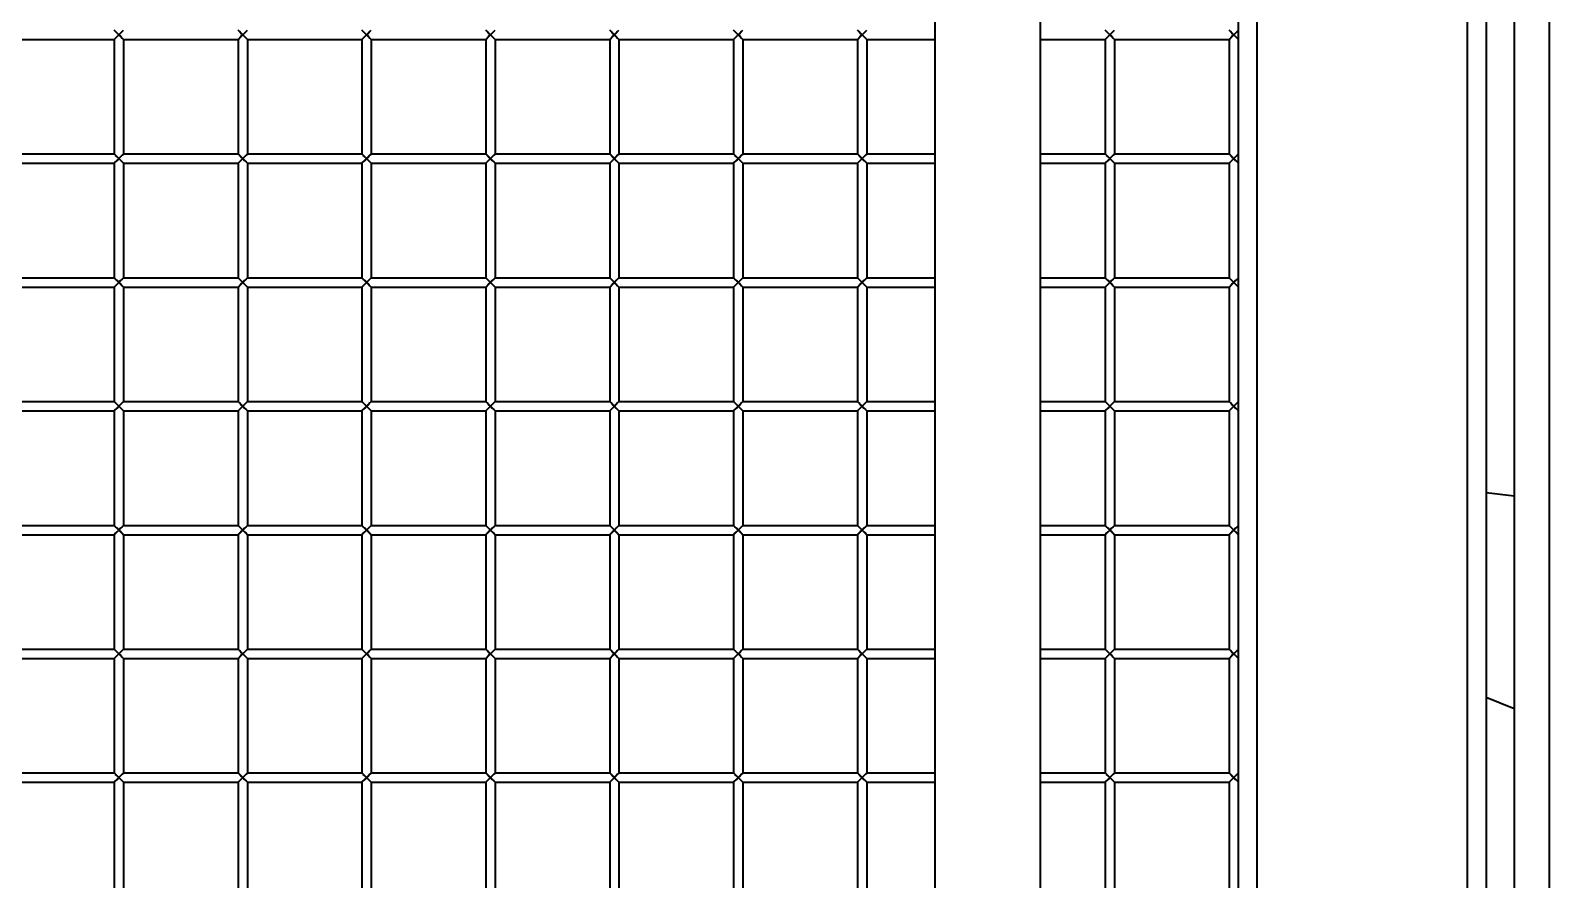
# Model space of a CAD drawing. Header units: millimetres. Extents: x 32496 to 166256, y 3504 to 23939.
# Drawn here: x 43713.6 to 44204.1, y 16841.4 to 17115.8 of the extents above; entities that cross this region are included whole.
import ezdxf

# ---------------------------------------------------------------- set-up
doc = ezdxf.new("R2010")
doc.units = ezdxf.units.MM
doc.layers.get('0').update_dxf_attribs({"lineweight": 35})

msp = doc.modelspace()

# ---------------------------------------------------------------- linework, layer by layer
at = {"linetype": 'Continuous'}
for p, q in [((44204.14, 15283.349), (44204.14, 17642.349)), ((44109.64, 17622.849), (44109.64, 15302.849)), ((44177.64, 15302.849), (44177.64, 17622.849)), ((44183.64, 17622.849), (44183.64, 15302.849)), ((44005.64, 17480.849), (44005.64, 16549.849)), ((44039.64, 17480.849), (44039.64, 16549.849)), ((44103.64, 16562.849), (44103.64, 17465.849)), ((44192.64, 17453.349), (44192.64, 15453.349)), ((43740.64, 17112.849), (43743.64, 17115.849)), ((43743.64, 17112.849), (43740.64, 17115.849)), ((43780.64, 17112.849), (43783.64, 17115.849)), ((43783.64, 17112.849), (43780.64, 17115.849)), ((43820.64, 17112.849), (43823.64, 17115.849)), ((43823.64, 17112.849), (43820.64, 17115.849)), ((43860.64, 17112.849), (43863.64, 17115.849)), ((43863.64, 17112.849), (43860.64, 17115.849)), ((43900.64, 17112.849), (43903.64, 17115.849)), ((43903.64, 17112.849), (43900.64, 17115.849)), ((43940.64, 17112.849), (43943.64, 17115.849)), ((43943.64, 17112.849), (43940.64, 17115.849)), ((43980.64, 17112.849), (43983.64, 17115.849)), ((43983.64, 17112.849), (43980.64, 17115.849)), ((44060.64, 17112.849), (44063.64, 17115.849)), ((44063.64, 17112.849), (44060.64, 17115.849)), ((44100.64, 17112.849), (44103.64, 17115.849)), ((44103.64, 17112.849), (44100.64, 17115.849)), ((43703.64, 17112.849), (43740.64, 17112.849)), ((43740.64, 17112.849), (43740.64, 17075.849)), ((43740.756, 17112.965), (43741.55, 17113.759)), ((43741.55, 17113.759), (43742.14, 17114.349)), ((43743.64, 17112.849), (43743.64, 17075.849)), ((43743.64, 17112.849), (43780.64, 17112.849)), ((43780.64, 17112.849), (43780.64, 17075.849)), ((43780.756, 17112.965), (43781.55, 17113.759)), ((43781.55, 17113.759), (43782.14, 17114.349)), ((43783.64, 17112.849), (43783.64, 17075.849)), ((43783.64, 17112.849), (43820.64, 17112.849)), ((43820.64, 17112.849), (43820.64, 17075.849)), ((43820.756, 17112.965), (43821.55, 17113.759)), ((43821.55, 17113.759), (43822.14, 17114.349)), ((43823.64, 17112.849), (43823.64, 17075.849)), ((43823.64, 17112.849), (43860.64, 17112.849)), ((43860.64, 17112.849), (43860.64, 17075.849)), ((43860.756, 17112.965), (43861.55, 17113.759)), ((43861.55, 17113.759), (43862.14, 17114.349)), ((43863.64, 17112.849), (43863.64, 17075.849)), ((43863.64, 17112.849), (43900.64, 17112.849)), ((43900.64, 17112.849), (43900.64, 17075.849)), ((43900.756, 17112.965), (43901.55, 17113.759)), ((43901.55, 17113.759), (43902.14, 17114.349)), ((43903.64, 17112.849), (43903.64, 17075.849)), ((43903.64, 17112.849), (43940.64, 17112.849)), ((43940.64, 17112.849), (43940.64, 17075.849)), ((43940.756, 17112.965), (43941.55, 17113.759)), ((43941.55, 17113.759), (43942.14, 17114.349)), ((43943.64, 17112.849), (43943.64, 17075.849)), ((43943.64, 17112.849), (43980.64, 17112.849)), ((43980.64, 17112.849), (43980.64, 17075.849)), ((43980.756, 17112.965), (43981.55, 17113.759)), ((43981.55, 17113.759), (43982.14, 17114.349)), ((43983.64, 17112.849), (43983.64, 17075.849)), ((43983.64, 17112.849), (44005.64, 17112.849)), ((44039.64, 17112.849), (44060.64, 17112.849)), ((44060.64, 17112.849), (44060.64, 17075.849)), ((44060.756, 17112.965), (44061.55, 17113.759)), ((44061.55, 17113.759), (44062.14, 17114.349)), ((44063.64, 17112.849), (44063.64, 17075.849)), ((44063.64, 17112.849), (44100.64, 17112.849)), ((44100.64, 17112.849), (44100.64, 17075.849)), ((44100.756, 17112.965), (44101.55, 17113.759)), ((44101.55, 17113.759), (44102.14, 17114.349)), ((43703.64, 17075.849), (43740.64, 17075.849)), ((43703.64, 17072.849), (43740.64, 17072.849)), ((43740.64, 17072.849), (43743.64, 17075.849)), ((43743.64, 17072.849), (43740.64, 17075.849)), ((43740.64, 17072.849), (43740.64, 17035.849)), ((43740.756, 17072.965), (43741.55, 17073.759)), ((43741.55, 17073.759), (43742.14, 17074.349)), ((43743.64, 17075.849), (43780.64, 17075.849)), ((43743.64, 17072.849), (43743.64, 17035.849)), ((43743.64, 17072.849), (43780.64, 17072.849)), ((43780.64, 17072.849), (43783.64, 17075.849)), ((43783.64, 17072.849), (43780.64, 17075.849)), ((43780.64, 17072.849), (43780.64, 17035.849)), ((43780.756, 17072.965), (43781.55, 17073.759)), ((43781.55, 17073.759), (43782.14, 17074.349)), ((43783.64, 17075.849), (43820.64, 17075.849)), ((43783.64, 17072.849), (43783.64, 17035.849)), ((43783.64, 17072.849), (43820.64, 17072.849)), ((43820.64, 17072.849), (43823.64, 17075.849)), ((43823.64, 17072.849), (43820.64, 17075.849)), ((43820.64, 17072.849), (43820.64, 17035.849)), ((43820.756, 17072.965), (43821.55, 17073.759)), ((43821.55, 17073.759), (43822.14, 17074.349)), ((43823.64, 17075.849), (43860.64, 17075.849)), ((43823.64, 17072.849), (43823.64, 17035.849)), ((43823.64, 17072.849), (43860.64, 17072.849)), ((43860.64, 17072.849), (43863.64, 17075.849)), ((43863.64, 17072.849), (43860.64, 17075.849)), ((43860.64, 17072.849), (43860.64, 17035.849)), ((43860.756, 17072.965), (43861.55, 17073.759)), ((43861.55, 17073.759), (43862.14, 17074.349)), ((43863.64, 17075.849), (43900.64, 17075.849)), ((43863.64, 17072.849), (43863.64, 17035.849)), ((43863.64, 17072.849), (43900.64, 17072.849)), ((43900.64, 17072.849), (43903.64, 17075.849)), ((43903.64, 17072.849), (43900.64, 17075.849)), ((43900.64, 17072.849), (43900.64, 17035.849)), ((43900.756, 17072.965), (43901.55, 17073.759)), ((43901.55, 17073.759), (43902.14, 17074.349)), ((43903.64, 17075.849), (43940.64, 17075.849)), ((43903.64, 17072.849), (43903.64, 17035.849)), ((43903.64, 17072.849), (43940.64, 17072.849)), ((43940.64, 17072.849), (43943.64, 17075.849)), ((43943.64, 17072.849), (43940.64, 17075.849)), ((43940.64, 17072.849), (43940.64, 17035.849)), ((43940.756, 17072.965), (43941.55, 17073.759)), ((43941.55, 17073.759), (43942.14, 17074.349)), ((43943.64, 17075.849), (43980.64, 17075.849)), ((43943.64, 17072.849), (43943.64, 17035.849)), ((43943.64, 17072.849), (43980.64, 17072.849)), ((43980.64, 17072.849), (43983.64, 17075.849)), ((43983.64, 17072.849), (43980.64, 17075.849)), ((43980.64, 17072.849), (43980.64, 17035.849)), ((43980.756, 17072.965), (43981.55, 17073.759)), ((43981.55, 17073.759), (43982.14, 17074.349)), ((43983.64, 17075.849), (44005.64, 17075.849)), ((43983.64, 17072.849), (43983.64, 17035.849)), ((43983.64, 17072.849), (44005.64, 17072.849)), ((44039.64, 17075.849), (44060.64, 17075.849)), ((44039.64, 17072.849), (44060.64, 17072.849)), ((44060.64, 17072.849), (44063.64, 17075.849)), ((44063.64, 17072.849), (44060.64, 17075.849)), ((44060.64, 17072.849), (44060.64, 17035.849)), ((44060.756, 17072.965), (44061.55, 17073.759)), ((44061.55, 17073.759), (44062.14, 17074.349)), ((44063.64, 17075.849), (44100.64, 17075.849)), ((44063.64, 17072.849), (44063.64, 17035.849)), ((44063.64, 17072.849), (44100.64, 17072.849)), ((44100.64, 17072.849), (44103.64, 17075.849)), ((44103.64, 17072.849), (44100.64, 17075.849)), ((44100.64, 17072.849), (44100.64, 17035.849)), ((44100.756, 17072.965), (44101.55, 17073.759)), ((44101.55, 17073.759), (44102.14, 17074.349)), ((43703.64, 17035.849), (43740.64, 17035.849)), ((43703.64, 17032.849), (43740.64, 17032.849)), ((43740.64, 17032.849), (43743.64, 17035.849)), ((43743.64, 17032.849), (43740.64, 17035.849)), ((43740.64, 17032.849), (43740.64, 16995.849)), ((43740.756, 17032.965), (43741.55, 17033.759)), ((43741.55, 17033.759), (43742.14, 17034.349)), ((43743.64, 17035.849), (43780.64, 17035.849)), ((43743.64, 17032.849), (43743.64, 16995.849)), ((43743.64, 17032.849), (43780.64, 17032.849)), ((43780.64, 17032.849), (43783.64, 17035.849)), ((43783.64, 17032.849), (43780.64, 17035.849)), ((43780.64, 17032.849), (43780.64, 16995.849)), ((43780.756, 17032.965), (43781.55, 17033.759)), ((43781.55, 17033.759), (43782.14, 17034.349)), ((43783.64, 17035.849), (43820.64, 17035.849)), ((43783.64, 17032.849), (43783.64, 16995.849)), ((43783.64, 17032.849), (43820.64, 17032.849)), ((43820.64, 17032.849), (43823.64, 17035.849)), ((43823.64, 17032.849), (43820.64, 17035.849)), ((43820.64, 17032.849), (43820.64, 16995.849)), ((43820.756, 17032.965), (43821.55, 17033.759)), ((43821.55, 17033.759), (43822.14, 17034.349)), ((43823.64, 17035.849), (43860.64, 17035.849)), ((43823.64, 17032.849), (43823.64, 16995.849)), ((43823.64, 17032.849), (43860.64, 17032.849)), ((43860.64, 17032.849), (43863.64, 17035.849)), ((43863.64, 17032.849), (43860.64, 17035.849)), ((43860.64, 17032.849), (43860.64, 16995.849)), ((43860.756, 17032.965), (43861.55, 17033.759)), ((43861.55, 17033.759), (43862.14, 17034.349)), ((43863.64, 17035.849), (43900.64, 17035.849)), ((43863.64, 17032.849), (43863.64, 16995.849)), ((43863.64, 17032.849), (43900.64, 17032.849)), ((43900.64, 17032.849), (43903.64, 17035.849)), ((43903.64, 17032.849), (43900.64, 17035.849)), ((43900.64, 17032.849), (43900.64, 16995.849)), ((43900.756, 17032.965), (43901.55, 17033.759)), ((43901.55, 17033.759), (43902.14, 17034.349)), ((43903.64, 17035.849), (43940.64, 17035.849)), ((43903.64, 17032.849), (43903.64, 16995.849)), ((43903.64, 17032.849), (43940.64, 17032.849)), ((43940.64, 17032.849), (43943.64, 17035.849)), ((43943.64, 17032.849), (43940.64, 17035.849)), ((43940.64, 17032.849), (43940.64, 16995.849)), ((43940.756, 17032.965), (43941.55, 17033.759)), ((43941.55, 17033.759), (43942.14, 17034.349)), ((43943.64, 17035.849), (43980.64, 17035.849)), ((43943.64, 17032.849), (43943.64, 16995.849)), ((43943.64, 17032.849), (43980.64, 17032.849)), ((43980.64, 17032.849), (43983.64, 17035.849)), ((43983.64, 17032.849), (43980.64, 17035.849)), ((43980.64, 17032.849), (43980.64, 16995.849)), ((43980.756, 17032.965), (43981.55, 17033.759)), ((43981.55, 17033.759), (43982.14, 17034.349)), ((43983.64, 17035.849), (44005.64, 17035.849)), ((43983.64, 17032.849), (43983.64, 16995.849)), ((43983.64, 17032.849), (44005.64, 17032.849)), ((44039.64, 17035.849), (44060.64, 17035.849)), ((44039.64, 17032.849), (44060.64, 17032.849)), ((44060.64, 17032.849), (44063.64, 17035.849)), ((44063.64, 17032.849), (44060.64, 17035.849)), ((44060.64, 17032.849), (44060.64, 16995.849)), ((44060.756, 17032.965), (44061.55, 17033.759)), ((44061.55, 17033.759), (44062.14, 17034.349)), ((44063.64, 17035.849), (44100.64, 17035.849)), ((44063.64, 17032.849), (44063.64, 16995.849)), ((44063.64, 17032.849), (44100.64, 17032.849)), ((44100.64, 17032.849), (44103.64, 17035.849)), ((44103.64, 17032.849), (44100.64, 17035.849)), ((44100.64, 17032.849), (44100.64, 16995.849)), ((44100.756, 17032.965), (44101.55, 17033.759)), ((44101.55, 17033.759), (44102.14, 17034.349)), ((43703.64, 16995.849), (43740.64, 16995.849)), ((43740.64, 16992.849), (43743.64, 16995.849)), ((43743.64, 16992.849), (43740.64, 16995.849)), ((43740.756, 16992.965), (43741.55, 16993.759)), ((43741.55, 16993.759), (43742.14, 16994.349)), ((43743.64, 16995.849), (43780.64, 16995.849)), ((43780.64, 16992.849), (43783.64, 16995.849)), ((43783.64, 16992.849), (43780.64, 16995.849)), ((43780.756, 16992.965), (43781.55, 16993.759)), ((43781.55, 16993.759), (43782.14, 16994.349)), ((43783.64, 16995.849), (43820.64, 16995.849)), ((43820.64, 16992.849), (43823.64, 16995.849)), ((43823.64, 16992.849), (43820.64, 16995.849)), ((43820.756, 16992.965), (43821.55, 16993.759)), ((43821.55, 16993.759), (43822.14, 16994.349)), ((43823.64, 16995.849), (43860.64, 16995.849)), ((43860.64, 16992.849), (43863.64, 16995.849)), ((43863.64, 16992.849), (43860.64, 16995.849)), ((43860.756, 16992.965), (43861.55, 16993.759)), ((43861.55, 16993.759), (43862.14, 16994.349)), ((43863.64, 16995.849), (43900.64, 16995.849)), ((43900.64, 16992.849), (43903.64, 16995.849)), ((43903.64, 16992.849), (43900.64, 16995.849)), ((43900.756, 16992.965), (43901.55, 16993.759)), ((43901.55, 16993.759), (43902.14, 16994.349)), ((43903.64, 16995.849), (43940.64, 16995.849)), ((43940.64, 16992.849), (43943.64, 16995.849)), ((43943.64, 16992.849), (43940.64, 16995.849)), ((43940.756, 16992.965), (43941.55, 16993.759)), ((43941.55, 16993.759), (43942.14, 16994.349)), ((43943.64, 16995.849), (43980.64, 16995.849)), ((43980.64, 16992.849), (43983.64, 16995.849)), ((43983.64, 16992.849), (43980.64, 16995.849)), ((43980.756, 16992.965), (43981.55, 16993.759)), ((43981.55, 16993.759), (43982.14, 16994.349)), ((43983.64, 16995.849), (44005.64, 16995.849)), ((44039.64, 16995.849), (44060.64, 16995.849)), ((44060.64, 16992.849), (44063.64, 16995.849)), ((44063.64, 16992.849), (44060.64, 16995.849)), ((44060.756, 16992.965), (44061.55, 16993.759)), ((44061.55, 16993.759), (44062.14, 16994.349)), ((44063.64, 16995.849), (44100.64, 16995.849)), ((44100.64, 16992.849), (44103.64, 16995.849)), ((44103.64, 16992.849), (44100.64, 16995.849)), ((44100.756, 16992.965), (44101.55, 16993.759)), ((44101.55, 16993.759), (44102.14, 16994.349)), ((43703.64, 16992.849), (43740.64, 16992.849)), ((43740.64, 16992.849), (43740.64, 16955.849)), ((43743.64, 16992.849), (43743.64, 16955.849)), ((43743.64, 16992.849), (43780.64, 16992.849)), ((43780.64, 16992.849), (43780.64, 16955.849)), ((43783.64, 16992.849), (43783.64, 16955.849)), ((43783.64, 16992.849), (43820.64, 16992.849)), ((43820.64, 16992.849), (43820.64, 16955.849)), ((43823.64, 16992.849), (43823.64, 16955.849)), ((43823.64, 16992.849), (43860.64, 16992.849)), ((43860.64, 16992.849), (43860.64, 16955.849)), ((43863.64, 16992.849), (43863.64, 16955.849)), ((43863.64, 16992.849), (43900.64, 16992.849)), ((43900.64, 16992.849), (43900.64, 16955.849)), ((43903.64, 16992.849), (43903.64, 16955.849)), ((43903.64, 16992.849), (43940.64, 16992.849)), ((43940.64, 16992.849), (43940.64, 16955.849)), ((43943.64, 16992.849), (43943.64, 16955.849)), ((43943.64, 16992.849), (43980.64, 16992.849)), ((43980.64, 16992.849), (43980.64, 16955.849)), ((43983.64, 16992.849), (43983.64, 16955.849)), ((43983.64, 16992.849), (44005.64, 16992.849)), ((44039.64, 16992.849), (44060.64, 16992.849)), ((44060.64, 16992.849), (44060.64, 16955.849)), ((44063.64, 16992.849), (44063.64, 16955.849)), ((44063.64, 16992.849), (44100.64, 16992.849)), ((44100.64, 16992.849), (44100.64, 16955.849)), ((44192.64, 16965.296), (44183.64, 16966.338)), ((43703.64, 16955.849), (43740.64, 16955.849)), ((43740.64, 16952.849), (43743.64, 16955.849)), ((43743.64, 16952.849), (43740.64, 16955.849)), ((43741.55, 16953.759), (43742.14, 16954.349)), ((43743.64, 16955.849), (43780.64, 16955.849)), ((43780.64, 16952.849), (43783.64, 16955.849)), ((43783.64, 16952.849), (43780.64, 16955.849)), ((43781.55, 16953.759), (43782.14, 16954.349)), ((43783.64, 16955.849), (43820.64, 16955.849)), ((43820.64, 16952.849), (43823.64, 16955.849)), ((43823.64, 16952.849), (43820.64, 16955.849)), ((43821.55, 16953.759), (43822.14, 16954.349)), ((43823.64, 16955.849), (43860.64, 16955.849)), ((43860.64, 16952.849), (43863.64, 16955.849)), ((43863.64, 16952.849), (43860.64, 16955.849)), ((43861.55, 16953.759), (43862.14, 16954.349)), ((43863.64, 16955.849), (43900.64, 16955.849)), ((43900.64, 16952.849), (43903.64, 16955.849)), ((43903.64, 16952.849), (43900.64, 16955.849)), ((43901.55, 16953.759), (43902.14, 16954.349)), ((43903.64, 16955.849), (43940.64, 16955.849)), ((43940.64, 16952.849), (43943.64, 16955.849)), ((43943.64, 16952.849), (43940.64, 16955.849)), ((43941.55, 16953.759), (43942.14, 16954.349)), ((43943.64, 16955.849), (43980.64, 16955.849)), ((43980.64, 16952.849), (43983.64, 16955.849)), ((43983.64, 16952.849), (43980.64, 16955.849)), ((43981.55, 16953.759), (43982.14, 16954.349)), ((43983.64, 16955.849), (44005.64, 16955.849)), ((44039.64, 16955.849), (44060.64, 16955.849)), ((44060.64, 16952.849), (44063.64, 16955.849)), ((44063.64, 16952.849), (44060.64, 16955.849)), ((44061.55, 16953.759), (44062.14, 16954.349)), ((44063.64, 16955.849), (44100.64, 16955.849)), ((44100.64, 16952.849), (44103.64, 16955.849)), ((44103.64, 16952.849), (44100.64, 16955.849)), ((44101.55, 16953.759), (44102.14, 16954.349)), ((43703.64, 16952.849), (43740.64, 16952.849)), ((43740.64, 16952.849), (43740.64, 16915.849)), ((43740.756, 16952.965), (43741.55, 16953.759)), ((43743.64, 16952.849), (43743.64, 16915.849)), ((43743.64, 16952.849), (43780.64, 16952.849)), ((43780.64, 16952.849), (43780.64, 16915.849)), ((43780.756, 16952.965), (43781.55, 16953.759)), ((43783.64, 16952.849), (43783.64, 16915.849)), ((43783.64, 16952.849), (43820.64, 16952.849)), ((43820.64, 16952.849), (43820.64, 16915.849)), ((43820.756, 16952.965), (43821.55, 16953.759)), ((43823.64, 16952.849), (43823.64, 16915.849)), ((43823.64, 16952.849), (43860.64, 16952.849)), ((43860.64, 16952.849), (43860.64, 16915.849)), ((43860.756, 16952.965), (43861.55, 16953.759)), ((43863.64, 16952.849), (43863.64, 16915.849)), ((43863.64, 16952.849), (43900.64, 16952.849)), ((43900.64, 16952.849), (43900.64, 16915.849)), ((43900.756, 16952.965), (43901.55, 16953.759)), ((43903.64, 16952.849), (43903.64, 16915.849)), ((43903.64, 16952.849), (43940.64, 16952.849)), ((43940.64, 16952.849), (43940.64, 16915.849)), ((43940.756, 16952.965), (43941.55, 16953.759)), ((43943.64, 16952.849), (43943.64, 16915.849)), ((43943.64, 16952.849), (43980.64, 16952.849)), ((43980.64, 16952.849), (43980.64, 16915.849)), ((43980.756, 16952.965), (43981.55, 16953.759)), ((43983.64, 16952.849), (43983.64, 16915.849)), ((43983.64, 16952.849), (44005.64, 16952.849)), ((44039.64, 16952.849), (44060.64, 16952.849)), ((44060.64, 16952.849), (44060.64, 16915.849)), ((44060.756, 16952.965), (44061.55, 16953.759)), ((44063.64, 16952.849), (44063.64, 16915.849)), ((44063.64, 16952.849), (44100.64, 16952.849)), ((44100.64, 16952.849), (44100.64, 16915.849)), ((44100.756, 16952.965), (44101.55, 16953.759)), ((43703.64, 16915.849), (43740.64, 16915.849)), ((43740.64, 16912.849), (43743.64, 16915.849)), ((43743.64, 16912.849), (43740.64, 16915.849)), ((43743.64, 16915.849), (43780.64, 16915.849)), ((43780.64, 16912.849), (43783.64, 16915.849)), ((43783.64, 16912.849), (43780.64, 16915.849)), ((43783.64, 16915.849), (43820.64, 16915.849)), ((43820.64, 16912.849), (43823.64, 16915.849)), ((43823.64, 16912.849), (43820.64, 16915.849)), ((43823.64, 16915.849), (43860.64, 16915.849)), ((43860.64, 16912.849), (43863.64, 16915.849)), ((43863.64, 16912.849), (43860.64, 16915.849)), ((43863.64, 16915.849), (43900.64, 16915.849)), ((43900.64, 16912.849), (43903.64, 16915.849)), ((43903.64, 16912.849), (43900.64, 16915.849)), ((43903.64, 16915.849), (43940.64, 16915.849)), ((43940.64, 16912.849), (43943.64, 16915.849)), ((43943.64, 16912.849), (43940.64, 16915.849)), ((43943.64, 16915.849), (43980.64, 16915.849)), ((43980.64, 16912.849), (43983.64, 16915.849)), ((43983.64, 16912.849), (43980.64, 16915.849)), ((43983.64, 16915.849), (44005.64, 16915.849)), ((44039.64, 16915.849), (44060.64, 16915.849)), ((44060.64, 16912.849), (44063.64, 16915.849)), ((44063.64, 16912.849), (44060.64, 16915.849)), ((44063.64, 16915.849), (44100.64, 16915.849)), ((44100.64, 16912.849), (44103.64, 16915.849)), ((44103.64, 16912.849), (44100.64, 16915.849)), ((43703.64, 16912.849), (43740.64, 16912.849)), ((43740.64, 16912.849), (43740.64, 16875.849)), ((43740.756, 16912.965), (43741.55, 16913.759)), ((43741.55, 16913.759), (43742.14, 16914.349)), ((43743.64, 16912.849), (43743.64, 16875.849)), ((43743.64, 16912.849), (43780.64, 16912.849)), ((43780.64, 16912.849), (43780.64, 16875.849)), ((43780.756, 16912.965), (43781.55, 16913.759)), ((43781.55, 16913.759), (43782.14, 16914.349)), ((43783.64, 16912.849), (43783.64, 16875.849)), ((43783.64, 16912.849), (43820.64, 16912.849)), ((43820.64, 16912.849), (43820.64, 16875.849)), ((43820.756, 16912.965), (43821.55, 16913.759)), ((43821.55, 16913.759), (43822.14, 16914.349)), ((43823.64, 16912.849), (43823.64, 16875.849)), ((43823.64, 16912.849), (43860.64, 16912.849)), ((43860.64, 16912.849), (43860.64, 16875.849)), ((43860.756, 16912.965), (43861.55, 16913.759)), ((43861.55, 16913.759), (43862.14, 16914.349)), ((43863.64, 16912.849), (43863.64, 16875.849)), ((43863.64, 16912.849), (43900.64, 16912.849)), ((43900.64, 16912.849), (43900.64, 16875.849)), ((43900.756, 16912.965), (43901.55, 16913.759)), ((43901.55, 16913.759), (43902.14, 16914.349)), ((43903.64, 16912.849), (43903.64, 16875.849)), ((43903.64, 16912.849), (43940.64, 16912.849)), ((43940.64, 16912.849), (43940.64, 16875.849)), ((43940.756, 16912.965), (43941.55, 16913.759)), ((43941.55, 16913.759), (43942.14, 16914.349)), ((43943.64, 16912.849), (43943.64, 16875.849)), ((43943.64, 16912.849), (43980.64, 16912.849)), ((43980.64, 16912.849), (43980.64, 16875.849)), ((43980.756, 16912.965), (43981.55, 16913.759)), ((43981.55, 16913.759), (43982.14, 16914.349)), ((43983.64, 16912.849), (43983.64, 16875.849)), ((43983.64, 16912.849), (44005.64, 16912.849)), ((44039.64, 16912.849), (44060.64, 16912.849)), ((44060.64, 16912.849), (44060.64, 16875.849)), ((44060.756, 16912.965), (44061.55, 16913.759)), ((44061.55, 16913.759), (44062.14, 16914.349)), ((44063.64, 16912.849), (44063.64, 16875.849)), ((44063.64, 16912.849), (44100.64, 16912.849)), ((44100.64, 16912.849), (44100.64, 16875.849)), ((44100.756, 16912.965), (44101.55, 16913.759)), ((44101.55, 16913.759), (44102.14, 16914.349)), ((44192.64, 16896.532), (44183.64, 16900.208)), ((43703.64, 16875.849), (43740.64, 16875.849)), ((43740.64, 16872.849), (43743.64, 16875.849)), ((43743.64, 16872.849), (43740.64, 16875.849)), ((43743.64, 16875.849), (43780.64, 16875.849)), ((43780.64, 16872.849), (43783.64, 16875.849)), ((43783.64, 16872.849), (43780.64, 16875.849)), ((43783.64, 16875.849), (43820.64, 16875.849)), ((43820.64, 16872.849), (43823.64, 16875.849)), ((43823.64, 16872.849), (43820.64, 16875.849)), ((43823.64, 16875.849), (43860.64, 16875.849)), ((43860.64, 16872.849), (43863.64, 16875.849)), ((43863.64, 16872.849), (43860.64, 16875.849)), ((43863.64, 16875.849), (43900.64, 16875.849)), ((43900.64, 16872.849), (43903.64, 16875.849)), ((43903.64, 16872.849), (43900.64, 16875.849)), ((43903.64, 16875.849), (43940.64, 16875.849)), ((43940.64, 16872.849), (43943.64, 16875.849)), ((43943.64, 16872.849), (43940.64, 16875.849)), ((43943.64, 16875.849), (43980.64, 16875.849)), ((43980.64, 16872.849), (43983.64, 16875.849)), ((43983.64, 16872.849), (43980.64, 16875.849)), ((43983.64, 16875.849), (44005.64, 16875.849)), ((44039.64, 16875.849), (44060.64, 16875.849)), ((44060.64, 16872.849), (44063.64, 16875.849)), ((44063.64, 16872.849), (44060.64, 16875.849)), ((44063.64, 16875.849), (44100.64, 16875.849)), ((44100.64, 16872.849), (44103.64, 16875.849)), ((44103.64, 16872.849), (44100.64, 16875.849)), ((43703.64, 16872.849), (43740.64, 16872.849)), ((43740.64, 16872.849), (43740.64, 16835.849)), ((43740.756, 16872.965), (43741.55, 16873.759)), ((43741.55, 16873.759), (43742.14, 16874.349)), ((43743.64, 16872.849), (43743.64, 16835.849)), ((43743.64, 16872.849), (43780.64, 16872.849)), ((43780.64, 16872.849), (43780.64, 16835.849)), ((43780.756, 16872.965), (43781.55, 16873.759)), ((43781.55, 16873.759), (43782.14, 16874.349)), ((43783.64, 16872.849), (43783.64, 16835.849)), ((43783.64, 16872.849), (43820.64, 16872.849)), ((43820.64, 16872.849), (43820.64, 16835.849)), ((43820.756, 16872.965), (43821.55, 16873.759)), ((43821.55, 16873.759), (43822.14, 16874.349)), ((43823.64, 16872.849), (43823.64, 16835.849)), ((43823.64, 16872.849), (43860.64, 16872.849)), ((43860.64, 16872.849), (43860.64, 16835.849)), ((43860.756, 16872.965), (43861.55, 16873.759)), ((43861.55, 16873.759), (43862.14, 16874.349)), ((43863.64, 16872.849), (43863.64, 16835.849)), ((43863.64, 16872.849), (43900.64, 16872.849)), ((43900.64, 16872.849), (43900.64, 16835.849)), ((43900.756, 16872.965), (43901.55, 16873.759)), ((43901.55, 16873.759), (43902.14, 16874.349)), ((43903.64, 16872.849), (43903.64, 16835.849)), ((43903.64, 16872.849), (43940.64, 16872.849)), ((43940.64, 16872.849), (43940.64, 16835.849)), ((43940.756, 16872.965), (43941.55, 16873.759)), ((43941.55, 16873.759), (43942.14, 16874.349)), ((43943.64, 16872.849), (43943.64, 16835.849)), ((43943.64, 16872.849), (43980.64, 16872.849)), ((43980.64, 16872.849), (43980.64, 16835.849)), ((43980.756, 16872.965), (43981.55, 16873.759)), ((43981.55, 16873.759), (43982.14, 16874.349)), ((43983.64, 16872.849), (43983.64, 16835.849)), ((43983.64, 16872.849), (44005.64, 16872.849)), ((44039.64, 16872.849), (44060.64, 16872.849)), ((44060.64, 16872.849), (44060.64, 16835.849)), ((44060.756, 16872.965), (44061.55, 16873.759)), ((44061.55, 16873.759), (44062.14, 16874.349)), ((44063.64, 16872.849), (44063.64, 16835.849)), ((44063.64, 16872.849), (44100.64, 16872.849)), ((44100.64, 16872.849), (44100.64, 16835.849)), ((44100.756, 16872.965), (44101.55, 16873.759)), ((44101.55, 16873.759), (44102.14, 16874.349))]:
    msp.add_line(p, q, dxfattribs=at)
for points in [[(43742.14, 17114.349), (43741.553, 17114.936), (43741.077, 17115.411)], [(43743.524, 17115.733), (43743.209, 17115.418), (43742.72, 17114.929), (43742.14, 17114.349)], [(43742.14, 17114.349), (43742.731, 17113.758), (43743.2, 17113.288), (43743.64, 17112.849)], [(43782.14, 17114.349), (43781.553, 17114.936), (43781.077, 17115.411)], [(43783.524, 17115.733), (43783.209, 17115.418), (43782.72, 17114.929), (43782.14, 17114.349)], [(43782.14, 17114.349), (43782.731, 17113.758), (43783.2, 17113.288), (43783.64, 17112.849)], [(43822.14, 17114.349), (43821.553, 17114.936), (43821.077, 17115.411)], [(43823.524, 17115.733), (43823.209, 17115.418), (43822.72, 17114.929), (43822.14, 17114.349)], [(43822.14, 17114.349), (43822.731, 17113.758), (43823.2, 17113.288), (43823.64, 17112.849)], [(43862.14, 17114.349), (43861.553, 17114.936), (43861.077, 17115.411)], [(43863.524, 17115.733), (43863.209, 17115.418), (43862.72, 17114.929), (43862.14, 17114.349)], [(43862.14, 17114.349), (43862.731, 17113.758), (43863.2, 17113.288), (43863.64, 17112.849)], [(43902.14, 17114.349), (43901.553, 17114.936), (43901.077, 17115.411)], [(43903.524, 17115.733), (43903.209, 17115.418), (43902.72, 17114.929), (43902.14, 17114.349)], [(43902.14, 17114.349), (43902.731, 17113.758), (43903.2, 17113.288), (43903.64, 17112.849)], [(43942.14, 17114.349), (43941.553, 17114.936), (43941.077, 17115.411)], [(43943.524, 17115.733), (43943.209, 17115.418), (43942.72, 17114.929), (43942.14, 17114.349)], [(43942.14, 17114.349), (43942.731, 17113.758), (43943.2, 17113.288), (43943.64, 17112.849)], [(43982.14, 17114.349), (43981.553, 17114.936), (43981.077, 17115.411)], [(43983.524, 17115.733), (43983.209, 17115.418), (43982.72, 17114.929), (43982.14, 17114.349)], [(43982.14, 17114.349), (43982.731, 17113.758), (43983.2, 17113.288), (43983.64, 17112.849)], [(44062.14, 17114.349), (44061.553, 17114.936), (44061.077, 17115.411)], [(44063.524, 17115.733), (44063.209, 17115.418), (44062.72, 17114.929), (44062.14, 17114.349)], [(44062.14, 17114.349), (44062.731, 17113.758), (44063.2, 17113.288), (44063.64, 17112.849)], [(44102.14, 17114.349), (44101.553, 17114.936), (44101.077, 17115.411)], [(44103.524, 17115.733), (44103.209, 17115.418), (44102.72, 17114.929), (44102.14, 17114.349)], [(44102.14, 17114.349), (44102.731, 17113.758), (44103.2, 17113.288), (44103.64, 17112.849)], [(43742.14, 17074.349), (43741.553, 17074.936), (43741.077, 17075.411)], [(43743.524, 17075.733), (43743.209, 17075.418), (43742.72, 17074.929), (43742.14, 17074.349)], [(43742.14, 17074.349), (43742.731, 17073.758), (43743.2, 17073.288), (43743.64, 17072.849)], [(43782.14, 17074.349), (43781.553, 17074.936), (43781.077, 17075.411)], [(43783.524, 17075.733), (43783.209, 17075.418), (43782.72, 17074.929), (43782.14, 17074.349)], [(43782.14, 17074.349), (43782.731, 17073.758), (43783.2, 17073.288), (43783.64, 17072.849)], [(43822.14, 17074.349), (43821.553, 17074.936), (43821.077, 17075.411)], [(43823.524, 17075.733), (43823.209, 17075.418), (43822.72, 17074.929), (43822.14, 17074.349)], [(43822.14, 17074.349), (43822.731, 17073.758), (43823.2, 17073.288), (43823.64, 17072.849)], [(43862.14, 17074.349), (43861.553, 17074.936), (43861.077, 17075.411)], [(43863.524, 17075.733), (43863.209, 17075.418), (43862.72, 17074.929), (43862.14, 17074.349)], [(43862.14, 17074.349), (43862.731, 17073.758), (43863.2, 17073.288), (43863.64, 17072.849)], [(43902.14, 17074.349), (43901.553, 17074.936), (43901.077, 17075.411)], [(43903.524, 17075.733), (43903.209, 17075.418), (43902.72, 17074.929), (43902.14, 17074.349)], [(43902.14, 17074.349), (43902.731, 17073.758), (43903.2, 17073.288), (43903.64, 17072.849)], [(43942.14, 17074.349), (43941.553, 17074.936), (43941.077, 17075.411)], [(43943.524, 17075.733), (43943.209, 17075.418), (43942.72, 17074.929), (43942.14, 17074.349)], [(43942.14, 17074.349), (43942.731, 17073.758), (43943.2, 17073.288), (43943.64, 17072.849)], [(43982.14, 17074.349), (43981.553, 17074.936), (43981.077, 17075.411)], [(43983.524, 17075.733), (43983.209, 17075.418), (43982.72, 17074.929), (43982.14, 17074.349)], [(43982.14, 17074.349), (43982.731, 17073.758), (43983.2, 17073.288), (43983.64, 17072.849)], [(44062.14, 17074.349), (44061.553, 17074.936), (44061.077, 17075.411)], [(44063.524, 17075.733), (44063.209, 17075.418), (44062.72, 17074.929), (44062.14, 17074.349)], [(44062.14, 17074.349), (44062.731, 17073.758), (44063.2, 17073.288), (44063.64, 17072.849)], [(44102.14, 17074.349), (44101.553, 17074.936), (44101.077, 17075.411)], [(44103.524, 17075.733), (44103.209, 17075.418), (44102.72, 17074.929), (44102.14, 17074.349)], [(44102.14, 17074.349), (44102.731, 17073.758), (44103.2, 17073.288), (44103.64, 17072.849)], [(43742.14, 17034.349), (43741.553, 17034.936), (43741.077, 17035.411)], [(43743.524, 17035.733), (43743.209, 17035.418), (43742.72, 17034.929), (43742.14, 17034.349)], [(43742.14, 17034.349), (43742.731, 17033.758), (43743.2, 17033.288), (43743.64, 17032.849)], [(43782.14, 17034.349), (43781.553, 17034.936), (43781.077, 17035.411)], [(43783.524, 17035.733), (43783.209, 17035.418), (43782.72, 17034.929), (43782.14, 17034.349)], [(43782.14, 17034.349), (43782.731, 17033.758), (43783.2, 17033.288), (43783.64, 17032.849)], [(43822.14, 17034.349), (43821.553, 17034.936), (43821.077, 17035.411)], [(43823.524, 17035.733), (43823.209, 17035.418), (43822.72, 17034.929), (43822.14, 17034.349)], [(43822.14, 17034.349), (43822.731, 17033.758), (43823.2, 17033.288), (43823.64, 17032.849)], [(43862.14, 17034.349), (43861.553, 17034.936), (43861.077, 17035.411)], [(43863.524, 17035.733), (43863.209, 17035.418), (43862.72, 17034.929), (43862.14, 17034.349)], [(43862.14, 17034.349), (43862.731, 17033.758), (43863.2, 17033.288), (43863.64, 17032.849)], [(43902.14, 17034.349), (43901.553, 17034.936), (43901.077, 17035.411)], [(43903.524, 17035.733), (43903.209, 17035.418), (43902.72, 17034.929), (43902.14, 17034.349)], [(43902.14, 17034.349), (43902.731, 17033.758), (43903.2, 17033.288), (43903.64, 17032.849)], [(43942.14, 17034.349), (43941.553, 17034.936), (43941.077, 17035.411)], [(43943.524, 17035.733), (43943.209, 17035.418), (43942.72, 17034.929), (43942.14, 17034.349)], [(43942.14, 17034.349), (43942.731, 17033.758), (43943.2, 17033.288), (43943.64, 17032.849)], [(43982.14, 17034.349), (43981.553, 17034.936), (43981.077, 17035.411)], [(43983.524, 17035.733), (43983.209, 17035.418), (43982.72, 17034.929), (43982.14, 17034.349)], [(43982.14, 17034.349), (43982.731, 17033.758), (43983.2, 17033.288), (43983.64, 17032.849)], [(44062.14, 17034.349), (44061.553, 17034.936), (44061.077, 17035.411)], [(44063.524, 17035.733), (44063.209, 17035.418), (44062.72, 17034.929), (44062.14, 17034.349)], [(44062.14, 17034.349), (44062.731, 17033.758), (44063.2, 17033.288), (44063.64, 17032.849)], [(44102.14, 17034.349), (44101.553, 17034.936), (44101.077, 17035.411)], [(44103.524, 17035.733), (44103.209, 17035.418), (44102.72, 17034.929), (44102.14, 17034.349)], [(44102.14, 17034.349), (44102.731, 17033.758), (44103.2, 17033.288), (44103.64, 17032.849)], [(43742.14, 16994.349), (43741.553, 16994.936), (43741.077, 16995.411)], [(43743.524, 16995.733), (43743.209, 16995.418), (43742.72, 16994.929), (43742.14, 16994.349)], [(43742.14, 16994.349), (43742.731, 16993.758), (43743.2, 16993.288), (43743.64, 16992.849)], [(43782.14, 16994.349), (43781.553, 16994.936), (43781.077, 16995.411)], [(43783.524, 16995.733), (43783.209, 16995.418), (43782.72, 16994.929), (43782.14, 16994.349)], [(43782.14, 16994.349), (43782.731, 16993.758), (43783.2, 16993.288), (43783.64, 16992.849)], [(43822.14, 16994.349), (43821.553, 16994.936), (43821.077, 16995.411)], [(43823.524, 16995.733), (43823.209, 16995.418), (43822.72, 16994.929), (43822.14, 16994.349)], [(43822.14, 16994.349), (43822.731, 16993.758), (43823.2, 16993.288), (43823.64, 16992.849)], [(43862.14, 16994.349), (43861.553, 16994.936), (43861.077, 16995.411)], [(43863.524, 16995.733), (43863.209, 16995.418), (43862.72, 16994.929), (43862.14, 16994.349)], [(43862.14, 16994.349), (43862.731, 16993.758), (43863.2, 16993.288), (43863.64, 16992.849)], [(43902.14, 16994.349), (43901.553, 16994.936), (43901.077, 16995.411)], [(43903.524, 16995.733), (43903.209, 16995.418), (43902.72, 16994.929), (43902.14, 16994.349)], [(43902.14, 16994.349), (43902.731, 16993.758), (43903.2, 16993.288), (43903.64, 16992.849)], [(43942.14, 16994.349), (43941.553, 16994.936), (43941.077, 16995.411)], [(43943.524, 16995.733), (43943.209, 16995.418), (43942.72, 16994.929), (43942.14, 16994.349)], [(43942.14, 16994.349), (43942.731, 16993.758), (43943.2, 16993.288), (43943.64, 16992.849)], [(43982.14, 16994.349), (43981.553, 16994.936), (43981.077, 16995.411)], [(43983.524, 16995.733), (43983.209, 16995.418), (43982.72, 16994.929), (43982.14, 16994.349)], [(43982.14, 16994.349), (43982.731, 16993.758), (43983.2, 16993.288), (43983.64, 16992.849)], [(44062.14, 16994.349), (44061.553, 16994.936), (44061.077, 16995.411)], [(44063.524, 16995.733), (44063.209, 16995.418), (44062.72, 16994.929), (44062.14, 16994.349)], [(44062.14, 16994.349), (44062.731, 16993.758), (44063.2, 16993.288), (44063.64, 16992.849)], [(44102.14, 16994.349), (44101.553, 16994.936), (44101.077, 16995.411)], [(44103.524, 16995.733), (44103.209, 16995.418), (44102.72, 16994.929), (44102.14, 16994.349)], [(44102.14, 16994.349), (44102.731, 16993.758), (44103.2, 16993.288), (44103.64, 16992.849)], [(43742.14, 16954.349), (43741.553, 16954.936), (43741.077, 16955.411)], [(43743.524, 16955.733), (43743.209, 16955.418), (43742.72, 16954.929), (43742.14, 16954.349)], [(43742.14, 16954.349), (43742.731, 16953.758), (43743.2, 16953.288), (43743.64, 16952.849)], [(43782.14, 16954.349), (43781.553, 16954.936), (43781.077, 16955.411)], [(43783.524, 16955.733), (43783.209, 16955.418), (43782.72, 16954.929), (43782.14, 16954.349)], [(43782.14, 16954.349), (43782.731, 16953.758), (43783.2, 16953.288), (43783.64, 16952.849)], [(43822.14, 16954.349), (43821.553, 16954.936), (43821.077, 16955.411)], [(43823.524, 16955.733), (43823.209, 16955.418), (43822.72, 16954.929), (43822.14, 16954.349)], [(43822.14, 16954.349), (43822.731, 16953.758), (43823.2, 16953.288), (43823.64, 16952.849)], [(43862.14, 16954.349), (43861.553, 16954.936), (43861.077, 16955.411)], [(43863.524, 16955.733), (43863.209, 16955.418), (43862.72, 16954.929), (43862.14, 16954.349)], [(43862.14, 16954.349), (43862.731, 16953.758), (43863.2, 16953.288), (43863.64, 16952.849)], [(43902.14, 16954.349), (43901.553, 16954.936), (43901.077, 16955.411)], [(43903.524, 16955.733), (43903.209, 16955.418), (43902.72, 16954.929), (43902.14, 16954.349)], [(43902.14, 16954.349), (43902.731, 16953.758), (43903.2, 16953.288), (43903.64, 16952.849)], [(43942.14, 16954.349), (43941.553, 16954.936), (43941.077, 16955.411)], [(43943.524, 16955.733), (43943.209, 16955.418), (43942.72, 16954.929), (43942.14, 16954.349)], [(43942.14, 16954.349), (43942.731, 16953.758), (43943.2, 16953.288), (43943.64, 16952.849)], [(43982.14, 16954.349), (43981.553, 16954.936), (43981.077, 16955.411)], [(43983.524, 16955.733), (43983.209, 16955.418), (43982.72, 16954.929), (43982.14, 16954.349)], [(43982.14, 16954.349), (43982.731, 16953.758), (43983.2, 16953.288), (43983.64, 16952.849)], [(44062.14, 16954.349), (44061.553, 16954.936), (44061.077, 16955.411)], [(44063.524, 16955.733), (44063.209, 16955.418), (44062.72, 16954.929), (44062.14, 16954.349)], [(44062.14, 16954.349), (44062.731, 16953.758), (44063.2, 16953.288), (44063.64, 16952.849)], [(44102.14, 16954.349), (44101.553, 16954.936), (44101.077, 16955.411)], [(44103.524, 16955.733), (44103.209, 16955.418), (44102.72, 16954.929), (44102.14, 16954.349)], [(44102.14, 16954.349), (44102.731, 16953.758), (44103.2, 16953.288), (44103.64, 16952.849)], [(43742.14, 16914.349), (43741.553, 16914.936), (43741.077, 16915.411)], [(43743.524, 16915.733), (43743.209, 16915.418), (43742.72, 16914.929), (43742.14, 16914.349)], [(43782.14, 16914.349), (43781.553, 16914.936), (43781.077, 16915.411)], [(43783.524, 16915.733), (43783.209, 16915.418), (43782.72, 16914.929), (43782.14, 16914.349)], [(43822.14, 16914.349), (43821.553, 16914.936), (43821.077, 16915.411)], [(43823.524, 16915.733), (43823.209, 16915.418), (43822.72, 16914.929), (43822.14, 16914.349)], [(43862.14, 16914.349), (43861.553, 16914.936), (43861.077, 16915.411)], [(43863.524, 16915.733), (43863.209, 16915.418), (43862.72, 16914.929), (43862.14, 16914.349)], [(43902.14, 16914.349), (43901.553, 16914.936), (43901.077, 16915.411)], [(43903.524, 16915.733), (43903.209, 16915.418), (43902.72, 16914.929), (43902.14, 16914.349)], [(43942.14, 16914.349), (43941.553, 16914.936), (43941.077, 16915.411)], [(43943.524, 16915.733), (43943.209, 16915.418), (43942.72, 16914.929), (43942.14, 16914.349)], [(43982.14, 16914.349), (43981.553, 16914.936), (43981.077, 16915.411)], [(43983.524, 16915.733), (43983.209, 16915.418), (43982.72, 16914.929), (43982.14, 16914.349)], [(44062.14, 16914.349), (44061.553, 16914.936), (44061.077, 16915.411)], [(44063.524, 16915.733), (44063.209, 16915.418), (44062.72, 16914.929), (44062.14, 16914.349)], [(44102.14, 16914.349), (44101.553, 16914.936), (44101.077, 16915.411)], [(44103.524, 16915.733), (44103.209, 16915.418), (44102.72, 16914.929), (44102.14, 16914.349)], [(43742.14, 16914.349), (43742.731, 16913.758), (43743.2, 16913.288), (43743.64, 16912.849)], [(43782.14, 16914.349), (43782.731, 16913.758), (43783.2, 16913.288), (43783.64, 16912.849)], [(43822.14, 16914.349), (43822.731, 16913.758), (43823.2, 16913.288), (43823.64, 16912.849)], [(43862.14, 16914.349), (43862.731, 16913.758), (43863.2, 16913.288), (43863.64, 16912.849)], [(43902.14, 16914.349), (43902.731, 16913.758), (43903.2, 16913.288), (43903.64, 16912.849)], [(43942.14, 16914.349), (43942.731, 16913.758), (43943.2, 16913.288), (43943.64, 16912.849)], [(43982.14, 16914.349), (43982.731, 16913.758), (43983.2, 16913.288), (43983.64, 16912.849)], [(44062.14, 16914.349), (44062.731, 16913.758), (44063.2, 16913.288), (44063.64, 16912.849)], [(44102.14, 16914.349), (44102.731, 16913.758), (44103.2, 16913.288), (44103.64, 16912.849)], [(43743.524, 16875.733), (43743.209, 16875.418), (43742.72, 16874.929), (43742.14, 16874.349)], [(43783.524, 16875.733), (43783.209, 16875.418), (43782.72, 16874.929), (43782.14, 16874.349)], [(43823.524, 16875.733), (43823.209, 16875.418), (43822.72, 16874.929), (43822.14, 16874.349)], [(43863.524, 16875.733), (43863.209, 16875.418), (43862.72, 16874.929), (43862.14, 16874.349)], [(43903.524, 16875.733), (43903.209, 16875.418), (43902.72, 16874.929), (43902.14, 16874.349)], [(43943.524, 16875.733), (43943.209, 16875.418), (43942.72, 16874.929), (43942.14, 16874.349)], [(43983.524, 16875.733), (43983.209, 16875.418), (43982.72, 16874.929), (43982.14, 16874.349)], [(44063.524, 16875.733), (44063.209, 16875.418), (44062.72, 16874.929), (44062.14, 16874.349)], [(44103.524, 16875.733), (44103.209, 16875.418), (44102.72, 16874.929), (44102.14, 16874.349)], [(43742.14, 16874.349), (43741.553, 16874.936), (43741.077, 16875.411)], [(43742.14, 16874.349), (43742.731, 16873.758), (43743.2, 16873.288), (43743.64, 16872.849)], [(43782.14, 16874.349), (43781.553, 16874.936), (43781.077, 16875.411)], [(43782.14, 16874.349), (43782.731, 16873.758), (43783.2, 16873.288), (43783.64, 16872.849)], [(43822.14, 16874.349), (43821.553, 16874.936), (43821.077, 16875.411)], [(43822.14, 16874.349), (43822.731, 16873.758), (43823.2, 16873.288), (43823.64, 16872.849)], [(43862.14, 16874.349), (43861.553, 16874.936), (43861.077, 16875.411)], [(43862.14, 16874.349), (43862.731, 16873.758), (43863.2, 16873.288), (43863.64, 16872.849)], [(43902.14, 16874.349), (43901.553, 16874.936), (43901.077, 16875.411)], [(43902.14, 16874.349), (43902.731, 16873.758), (43903.2, 16873.288), (43903.64, 16872.849)], [(43942.14, 16874.349), (43941.553, 16874.936), (43941.077, 16875.411)], [(43942.14, 16874.349), (43942.731, 16873.758), (43943.2, 16873.288), (43943.64, 16872.849)], [(43982.14, 16874.349), (43981.553, 16874.936), (43981.077, 16875.411)], [(43982.14, 16874.349), (43982.731, 16873.758), (43983.2, 16873.288), (43983.64, 16872.849)], [(44062.14, 16874.349), (44061.553, 16874.936), (44061.077, 16875.411)], [(44062.14, 16874.349), (44062.731, 16873.758), (44063.2, 16873.288), (44063.64, 16872.849)], [(44102.14, 16874.349), (44101.553, 16874.936), (44101.077, 16875.411)], [(44102.14, 16874.349), (44102.731, 16873.758), (44103.2, 16873.288), (44103.64, 16872.849)]]:
    msp.add_lwpolyline(points, dxfattribs=at)

doc.saveas('drawing.dxf')
